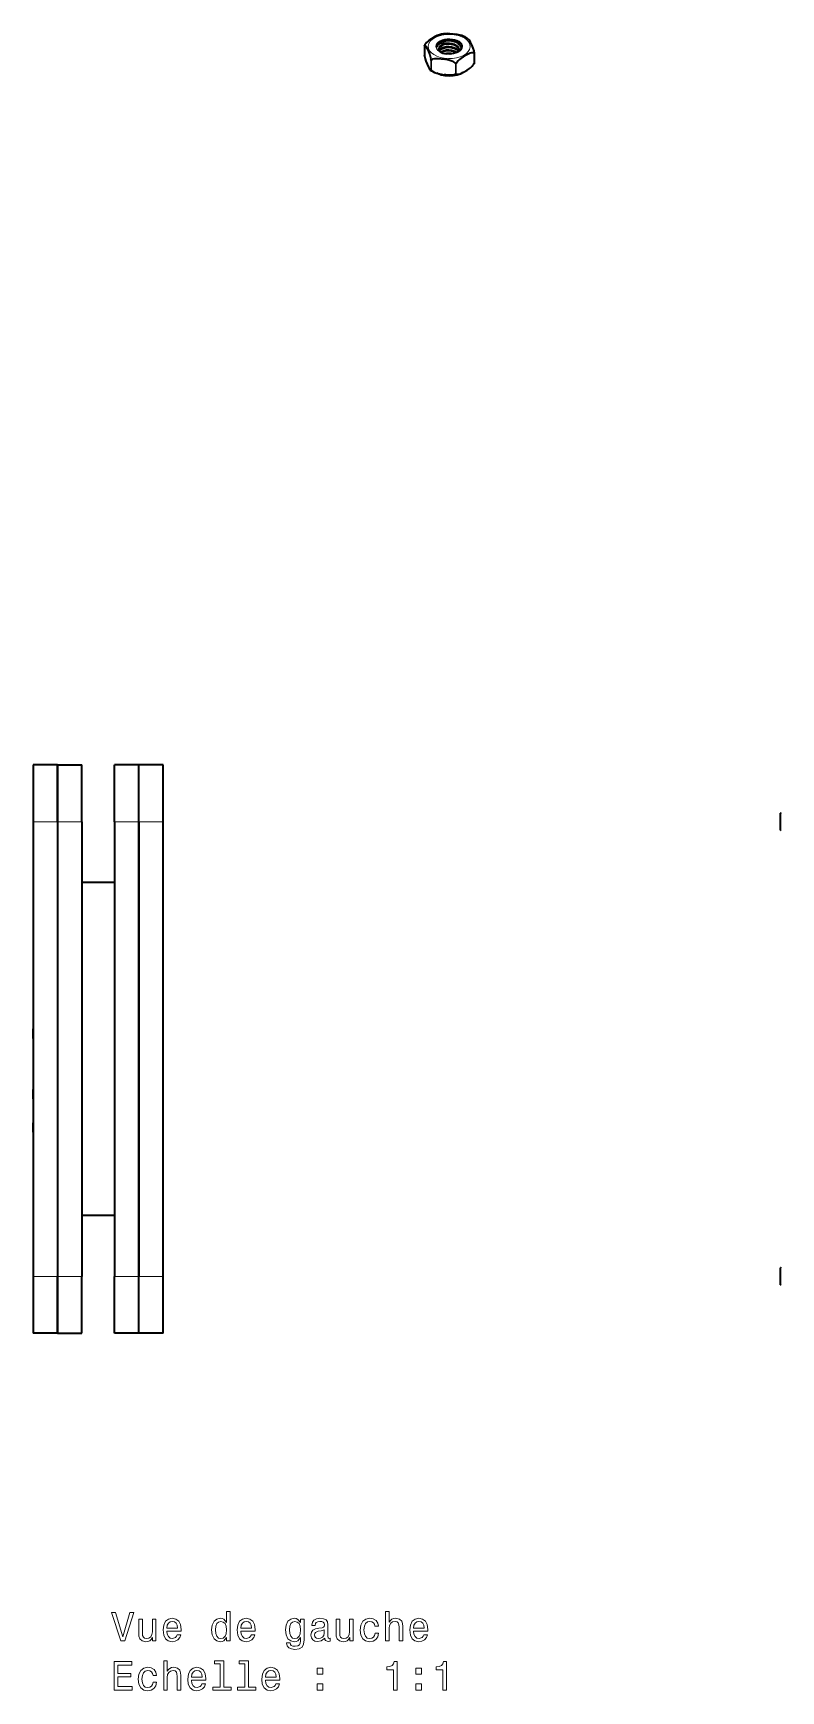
# Model space of a CAD drawing. Extents: x 327 to 941, y 153 to 765.
# Drawn here: x 726.2 to 818.2, y 341.5 to 545.6 of the extents above; entities that cross this region are included whole.
import ezdxf

# ---------------------------------------------------------------- set-up
doc = ezdxf.new("R2010")
doc.units = 0

msp = doc.modelspace()

# ---------------------------------------------------------------- linework, layer by layer
at = {"color": 7, "lineweight": 35, "ltscale": 0.002631}
for p, q in [((774.39, 544.19), (774.34, 544.1)), ((780.45, 541.93), (780.4, 541.83))]:
    msp.add_line(p, q, dxfattribs=at)
at = {"color": 7, "lineweight": 35, "ltscale": 0.000131474}
msp.add_line((774.34, 544.09), (774.34, 544.1), dxfattribs=at)
at = {"color": 7, "lineweight": 35, "ltscale": 0.000325739}
msp.add_line((774.34, 544.09), (774.34, 544.08), dxfattribs=at)
at = {"color": 7, "lineweight": 13, "ltscale": 0.03195}
for p, q in [((774.34, 544.09), (774.34, 542.82)), ((780.42, 543.15), (780.42, 541.88)), ((775.13, 542.39), (775.13, 541.11)), ((775.21, 542.35), (775.21, 541.07)), ((778.16, 541.89), (778.16, 540.61))]:
    msp.add_line(p, q, dxfattribs=at)
at = {"color": 7, "lineweight": 35, "ltscale": 0.030574}
for p, q in [((774.34, 544.08), (774.34, 542.86)), ((780.45, 543.17), (780.45, 541.94))]:
    msp.add_line(p, q, dxfattribs=at)
at = {"color": 7, "lineweight": 35, "ltscale": 0.001105}
msp.add_line((775.9, 543.98), (775.9, 543.94), dxfattribs=at)
at = {"color": 7, "lineweight": 35, "ltscale": 0.000209496}
msp.add_line((778.28, 544.04), (778.27, 544.04), dxfattribs=at)
at = {"color": 7, "lineweight": 35, "ltscale": 0.000210776}
msp.add_line((778.28, 543.63), (778.27, 543.63), dxfattribs=at)
at = {"color": 7, "lineweight": 35, "ltscale": 0.000209951}
msp.add_line((778.28, 543.22), (778.27, 543.23), dxfattribs=at)
at = {"color": 7, "lineweight": 13, "ltscale": 0.000219223}
for p, q in [((778.3, 544.17), (778.29, 544.17)), ((778.3, 543.76), (778.29, 543.77)), ((778.3, 543.35), (778.29, 543.36))]:
    msp.add_line(p, q, dxfattribs=at)
at = {"color": 7, "lineweight": 35, "ltscale": 0.001064}
msp.add_line((780.45, 543.17), (780.45, 543.21), dxfattribs=at)
at = {"color": 7, "lineweight": 35, "ltscale": 0.001065}
msp.add_line((774.34, 542.82), (774.34, 542.86), dxfattribs=at)
at = {"color": 7, "lineweight": 13, "ltscale": 0.031952}
msp.add_line((778.26, 541.9), (778.26, 540.63), dxfattribs=at)
at = {"color": 7, "lineweight": 35, "ltscale": 0.001227}
msp.add_line((780.4, 541.83), (780.42, 541.88), dxfattribs=at)
at = {"color": 7, "lineweight": 35, "ltscale": 0.000327211}
msp.add_line((780.45, 541.94), (780.45, 541.93), dxfattribs=at)
at = {"color": 7, "lineweight": 35, "ltscale": 0.000132048}
msp.add_line((780.45, 541.93), (780.45, 541.93), dxfattribs=at)
at = {"color": 7, "lineweight": 35, "ltscale": 0.175}
for p, q in [((726.18, 455.5), (726.18, 448.5)), ((729.18, 448.5), (729.18, 455.5)), ((729.18, 455.5), (729.18, 448.5)), ((732.18, 448.5), (732.18, 455.5)), ((736.18, 448.5), (736.18, 455.5)), ((739.18, 448.5), (739.18, 455.5)), ((739.18, 448.5), (739.18, 455.5)), ((742.18, 448.5), (742.18, 455.5)), ((726.18, 392.5), (726.18, 385.5)), ((729.18, 385.5), (729.18, 392.5)), ((729.18, 392.5), (729.18, 385.5)), ((732.18, 385.5), (732.18, 392.5)), ((736.18, 385.5), (736.18, 392.5)), ((739.18, 385.5), (739.18, 392.5)), ((739.18, 385.5), (739.18, 392.5)), ((742.18, 385.5), (742.18, 392.5))]:
    msp.add_line(p, q, dxfattribs=at)
at = {"color": 7, "lineweight": 35, "ltscale": 0.075}
for p, q in [((729.18, 455.5), (726.18, 455.5)), ((729.18, 455.5), (732.18, 455.5)), ((739.18, 455.5), (736.18, 455.5)), ((742.18, 455.5), (739.18, 455.5)), ((729.18, 385.5), (726.18, 385.5)), ((729.18, 385.5), (732.18, 385.5)), ((739.18, 385.5), (736.18, 385.5)), ((742.18, 385.5), (739.18, 385.5))]:
    msp.add_line(p, q, dxfattribs=at)
at = {"color": 7, "lineweight": 35, "ltscale": 0.038561}
for p, q in [((818.18, 448), (818.18, 449.54)), ((818.18, 392), (818.18, 393.54))]:
    msp.add_line(p, q, dxfattribs=at)
at = {"color": 7, "lineweight": 35}
for p, q in [((726.18, 448.5), (726.18, 392.5)), ((729.18, 448.5), (729.18, 392.5)), ((729.18, 448.5), (729.18, 392.5)), ((732.18, 448.5), (732.18, 392.5)), ((736.18, 448.5), (736.18, 392.5)), ((739.18, 392.5), (739.18, 448.5)), ((739.18, 448.5), (739.18, 392.5)), ((742.18, 392.5), (742.18, 448.5))]:
    msp.add_line(p, q, dxfattribs=at)
at = {"color": 7, "lineweight": 13, "ltscale": 0.075}
for p, q in [((729.18, 448.5), (726.18, 448.5)), ((729.18, 448.5), (732.18, 448.5)), ((739.18, 448.5), (736.18, 448.5)), ((742.18, 448.5), (739.18, 448.5)), ((729.18, 392.5), (726.18, 392.5)), ((729.18, 392.5), (732.18, 392.5)), ((739.18, 392.5), (736.18, 392.5)), ((742.18, 392.5), (739.18, 392.5))]:
    msp.add_line(p, q, dxfattribs=at)
at = {"color": 7, "lineweight": 35, "ltscale": 0.013569}
for p, q in [((818.18, 447.46), (818.18, 448)), ((818.18, 391.46), (818.18, 392))]:
    msp.add_line(p, q, dxfattribs=at)
at = {"color": 7, "lineweight": 35, "ltscale": 0.1}
for p, q in [((736.18, 441), (732.18, 441)), ((736.18, 400), (732.18, 400))]:
    msp.add_line(p, q, dxfattribs=at)
at = {"color": 7, "lineweight": 35, "ltscale": 0.029385}
for p, q in [((726.18, 421.8), (726.18, 422.98)), ((726.18, 414.36), (726.18, 415.54)), ((726.18, 410.26), (726.18, 411.43))]:
    msp.add_line(p, q, dxfattribs=at)
at = {"color": 7, "lineweight": 35}
for points in [[(776.19, 545.44), (775.92, 545.34), (775.65, 545.2), (775.21, 544.95), (774.92, 544.76), (774.78, 544.65), (774.58, 544.46), (774.49, 544.36), (774.39, 544.19)], [(777.15, 545.58), (777.46, 545.58), (777.84, 545.54), (778.04, 545.51)], [(779.2, 545.23), (778.94, 545.33), (778.75, 545.38), (778.38, 545.46), (778.04, 545.51)], [(774.34, 544.1), (774.36, 544.12), (774.38, 544.13), (774.39, 544.13), (774.42, 544.11), (774.45, 544.08), (774.52, 543.99), (774.67, 543.71), (774.83, 543.37), (774.98, 542.97), (775.09, 542.62), (775.13, 542.39)], [(775.91, 544.03), (776, 544.2), (776.15, 544.36), (776.33, 544.48)], [(777.11, 544.29), (776.75, 544.23), (776.48, 544.13), (776.28, 544), (776.16, 543.87), (776.11, 543.72), (776.12, 543.57), (776.21, 543.42), (776.37, 543.28)], [(776.2, 543.44), (776.28, 543.57), (776.43, 543.69), (776.68, 543.8), (776.99, 543.87), (777.37, 543.89), (777.76, 543.84), (778.07, 543.74), (778.27, 543.63)], [(778.46, 544.38), (778.18, 544.52), (777.86, 544.62), (777.5, 544.67), (777.15, 544.68), (776.93, 544.66), (776.71, 544.62), (776.51, 544.56), (776.33, 544.48)], [(776.41, 543.26), (776.61, 543.37), (776.91, 543.45), (777.29, 543.48), (777.68, 543.45), (778, 543.36), (778.27, 543.23)], [(778.07, 544.15), (777.66, 544.25), (777.25, 544.27), (777.01, 544.26), (776.78, 544.22), (776.5, 544.14)], [(778.06, 543.74), (777.68, 543.84), (777.29, 543.87), (776.99, 543.85), (776.7, 543.8), (776.57, 543.76)], [(778.06, 543.33), (777.68, 543.43), (777.29, 543.46), (776.99, 543.44), (776.7, 543.39), (776.57, 543.35)], [(778.51, 543.33), (778.22, 543.2), (777.87, 543.11), (777.45, 543.06), (777.02, 543.09)], [(778.27, 544.04), (778.03, 544.17), (777.7, 544.26), (777.29, 544.3), (777.11, 544.29)], [(778.61, 544.32), (778.34, 544.52), (778.25, 544.57), (778.23, 544.6), (778.29, 544.59), (778.46, 544.52), (778.62, 544.41), (778.75, 544.29)], [(780.42, 543.15), (780.37, 543.19), (780.3, 543.22), (780.21, 543.22), (780.12, 543.21), (779.95, 543.15), (779.81, 543.1), (779.54, 542.96), (779.1, 542.71), (778.81, 542.51), (778.67, 542.4), (778.47, 542.22), (778.31, 542.01), (778.26, 541.9)], [(778.6, 543.4), (778.61, 543.58), (778.56, 543.75), (778.44, 543.91), (778.28, 544.04)], [(778.61, 544.32), (778.75, 544.15), (778.83, 543.97), (778.84, 543.78), (778.77, 543.61), (778.63, 543.44), (778.46, 543.3)], [(779.73, 544.94), (779.76, 544.91), (779.83, 544.81), (779.98, 544.53), (780.14, 544.19), (780.3, 543.79), (780.4, 543.44), (780.45, 543.21)], [(780.42, 543.15), (780.43, 543.14), (780.44, 543.14), (780.45, 543.14), (780.45, 543.17)], [(774.34, 542.82), (774.42, 542.46), (774.52, 542.17), (774.67, 541.8), (774.83, 541.46), (774.93, 541.26), (775.04, 541.11), (775.06, 541.09)], [(775.06, 541.09), (775.09, 541.07), (775.11, 541.08), (775.12, 541.08), (775.13, 541.11)], [(775.21, 542.35), (775.16, 542.32), (775.13, 542.39)], [(775.21, 541.07), (775.15, 541.13), (775.13, 541.11)], [(775.21, 542.35), (775.27, 542.4), (775.38, 542.46), (775.61, 542.51), (775.85, 542.52), (776.04, 542.51), (776.41, 542.48), (776.75, 542.43)], [(778.16, 541.89), (778.09, 541.97), (777.99, 542.05), (777.87, 542.12), (777.7, 542.2), (777.33, 542.31), (776.95, 542.39), (776.75, 542.43)], [(778.26, 541.9), (778.24, 541.87), (778.19, 541.85), (778.16, 541.89)], [(778.6, 540.59), (778.87, 540.68), (779.14, 540.82), (779.58, 541.07), (779.87, 541.27), (780.01, 541.38), (780.2, 541.56), (780.3, 541.67), (780.4, 541.83)], [(780.42, 541.88), (780.45, 541.94), (780.45, 541.95), (780.45, 541.94)], [(775.21, 541.07), (775.27, 540.99), (775.38, 540.91), (775.59, 540.79)], [(775.59, 540.79), (775.85, 540.7), (776.04, 540.65), (776.41, 540.57), (776.75, 540.51)], [(779.07, 540.78), (778.75, 540.6), (778.37, 540.46), (777.89, 540.36), (777.39, 540.33), (776.88, 540.36), (776.4, 540.47), (776.03, 540.61), (775.86, 540.69)], [(777.64, 540.44), (777.33, 540.45), (776.95, 540.48), (776.75, 540.51)], [(778.16, 540.61), (778.09, 540.55), (777.99, 540.5), (777.87, 540.47), (777.64, 540.44)], [(778.26, 540.63), (778.23, 540.65), (778.18, 540.63), (778.16, 540.61)], [(778.26, 540.63), (778.31, 540.59), (778.38, 540.56), (778.47, 540.56), (778.6, 540.59)]]:
    msp.add_lwpolyline(points, dxfattribs=at)
at = {"color": 7, "lineweight": 13}
for points in [[(775.9, 543.94), (775.94, 544.02), (776, 544.1), (776.09, 544.19), (776.21, 544.26), (776.48, 544.36), (776.79, 544.41), (777.12, 544.41)], [(775.91, 544.03), (775.97, 544.11), (776.06, 544.19), (776.18, 544.27), (776.32, 544.34), (776.63, 544.42), (776.97, 544.44), (777.12, 544.44)], [(776.37, 543.28), (776.19, 543.44), (776.1, 543.61), (776.08, 543.7), (776.08, 543.79), (776.1, 543.88), (776.14, 543.96), (776.28, 544.12), (776.51, 544.26), (776.8, 544.36), (777.12, 544.41)], [(778.29, 543.77), (778.01, 543.91), (777.69, 544), (777.35, 544.03), (777.02, 544.02), (776.69, 543.95), (776.53, 543.89), (776.39, 543.81), (776.29, 543.73), (776.22, 543.65), (776.14, 543.52)], [(778.29, 543.36), (778.01, 543.5), (777.69, 543.59), (777.35, 543.63), (777.01, 543.61), (776.74, 543.55), (776.5, 543.46), (776.3, 543.33)], [(778.29, 544.17), (778.04, 544.31), (777.75, 544.39), (777.44, 544.44), (777.12, 544.44)], [(778.64, 543.44), (778.67, 543.6), (778.64, 543.76), (778.57, 543.91), (778.46, 544.05), (778.3, 544.17)], [(778.75, 544.29), (778.83, 544.13), (778.87, 543.97), (778.86, 543.82), (778.83, 543.7), (778.76, 543.59), (778.68, 543.48), (778.46, 543.3)]]:
    msp.add_lwpolyline(points, dxfattribs=at)
for points in [[(749.97, 348.01), (749.97, 347.6), (750.42, 347.6), (750.42, 351.22), (749.98, 351.22), (749.98, 349.89), (749.64, 350.27), (749.43, 350.36), (749.2, 350.4), (748.77, 350.3), (748.44, 350.02), (748.22, 349.56), (748.14, 348.95), (748.22, 348.34), (748.44, 347.88), (748.77, 347.6), (749.2, 347.5), (749.43, 347.54), (749.65, 347.63)], [(769.56, 347.6), (770.01, 347.6), (770.01, 349.16), (770.05, 349.52), (770.2, 349.78), (770.42, 349.94), (770.73, 350), (770.97, 349.95), (771.12, 349.82), (771.2, 349.59), (771.22, 349.29), (771.22, 347.6), (771.67, 347.6), (771.67, 349.38), (771.65, 349.73), (771.55, 350.03), (771.26, 350.3), (770.79, 350.4), (770.54, 350.36), (770.32, 350.27), (770.14, 350.12), (770.01, 349.91), (770.01, 351.22), (769.56, 351.22)], [(738.09, 351.1), (737.21, 348.12), (736.31, 351.1), (735.83, 351.1), (736.96, 347.6), (737.46, 347.6), (738.57, 351.1)], [(741.29, 350.3), (740.85, 350.3), (740.85, 348.74), (740.8, 348.38), (740.65, 348.12), (740.42, 347.95), (740.12, 347.9), (739.89, 347.94), (739.74, 348.07), (739.65, 348.27), (739.63, 348.56), (739.63, 350.3), (739.19, 350.3), (739.19, 348.52), (739.2, 348.17), (739.3, 347.87), (739.59, 347.6), (740.06, 347.5), (740.31, 347.54), (740.53, 347.63), (740.72, 347.78), (740.87, 348.01), (740.87, 347.6), (741.29, 347.6)], [(742.63, 348.82), (744.4, 348.82), (744.41, 349.03), (744.33, 349.61), (744.1, 350.04), (743.75, 350.3), (743.28, 350.4), (742.82, 350.3), (742.47, 350.02), (742.24, 349.56), (742.16, 348.95), (742.24, 348.33), (742.47, 347.88), (742.81, 347.6), (743.27, 347.5), (743.66, 347.57), (743.98, 347.74), (744.22, 348.01), (744.36, 348.37), (743.92, 348.37), (743.83, 348.17), (743.7, 348.02), (743.32, 347.9), (743.03, 347.95), (742.82, 348.13), (742.68, 348.42), (742.63, 348.81)], [(742.63, 349.19), (742.68, 349.54), (742.82, 349.8), (743.02, 349.96), (743.3, 350.01), (743.56, 349.96), (743.77, 349.8), (743.9, 349.54), (743.94, 349.19)], [(749.27, 350), (749.57, 349.93), (749.79, 349.73), (749.92, 349.41), (749.97, 348.95), (749.92, 348.49), (749.79, 348.17), (749.57, 347.96), (749.27, 347.9), (749, 347.96), (748.78, 348.17), (748.64, 348.5), (748.6, 348.95), (748.64, 349.4), (748.78, 349.73), (749, 349.93)], [(751.73, 348.82), (753.51, 348.82), (753.51, 349.03), (753.43, 349.61), (753.21, 350.04), (752.86, 350.3), (752.39, 350.4), (751.93, 350.3), (751.58, 350.02), (751.35, 349.56), (751.27, 348.95), (751.35, 348.33), (751.57, 347.88), (751.92, 347.6), (752.38, 347.5), (752.77, 347.57), (753.09, 347.74), (753.33, 348.01), (753.46, 348.37), (753.03, 348.37), (752.93, 348.17), (752.8, 348.02), (752.43, 347.9), (752.14, 347.95), (751.93, 348.13), (751.78, 348.42), (751.73, 348.81)], [(751.73, 349.19), (751.79, 349.54), (751.93, 349.8), (752.13, 349.96), (752.41, 350.01), (752.67, 349.96), (752.88, 349.8), (753.01, 349.54), (753.05, 349.19)], [(759.53, 347.72), (759.53, 350.3), (759.1, 350.3), (759.1, 349.87), (758.75, 350.26), (758.54, 350.36), (758.31, 350.4), (757.88, 350.3), (757.54, 350.02), (757.33, 349.56), (757.25, 348.95), (757.33, 348.34), (757.54, 347.88), (757.88, 347.6), (758.31, 347.5), (758.55, 347.54), (758.75, 347.63), (759.1, 348.01), (759.1, 347.63), (759.06, 347.32), (758.95, 347.11), (758.74, 346.98), (758.42, 346.94), (758.14, 346.97), (757.95, 347.04), (757.83, 347.17), (757.8, 347.35), (757.37, 347.35), (757.37, 347.33), (757.43, 347.01), (757.64, 346.76), (757.96, 346.61), (758.4, 346.55), (758.92, 346.63), (759.27, 346.84), (759.47, 347.21)], [(757.71, 348.95), (757.76, 349.4), (757.89, 349.73), (758.1, 349.93), (758.39, 350), (758.68, 349.93), (758.91, 349.73), (759.04, 349.4), (759.09, 348.95), (759.04, 348.49), (758.91, 348.17), (758.68, 347.96), (758.39, 347.9), (758.1, 347.96), (757.89, 348.17), (757.76, 348.5)], [(762.06, 347.95), (762.06, 347.93), (762.09, 347.76), (762.16, 347.64), (762.48, 347.55), (762.73, 347.59), (762.73, 347.93), (762.62, 347.91), (762.48, 347.98), (762.46, 348.18), (762.46, 349.58), (762.4, 349.94), (762.22, 350.19), (761.91, 350.34), (761.48, 350.4), (761.05, 350.34), (760.74, 350.17), (760.55, 349.9), (760.48, 349.55), (760.48, 349.52), (760.88, 349.52), (760.91, 349.73), (761.02, 349.88), (761.21, 349.97), (761.46, 350.01), (761.71, 349.98), (761.89, 349.91), (761.99, 349.77), (762.03, 349.59), (762.01, 349.38), (761.93, 349.28), (761.73, 349.23), (761.35, 349.18), (760.91, 349.09), (760.61, 348.93), (760.42, 348.68), (760.37, 348.31), (760.42, 347.97), (760.58, 347.73), (760.83, 347.57), (761.18, 347.52), (761.64, 347.62)], [(765.58, 350.3), (765.13, 350.3), (765.13, 348.74), (765.08, 348.38), (764.94, 348.12), (764.71, 347.95), (764.41, 347.9), (764.18, 347.94), (764.02, 348.07), (763.94, 348.27), (763.92, 348.56), (763.92, 350.3), (763.48, 350.3), (763.48, 348.52), (763.49, 348.17), (763.59, 347.87), (763.88, 347.6), (764.35, 347.5), (764.6, 347.54), (764.82, 347.63), (765, 347.78), (765.15, 348.01), (765.15, 347.6), (765.58, 347.6)], [(768.25, 349.41), (768.69, 349.41), (768.6, 349.81), (768.38, 350.13), (768.04, 350.32), (767.61, 350.4), (767.12, 350.3), (766.75, 350.02), (766.52, 349.56), (766.44, 348.94), (766.52, 348.33), (766.74, 347.88), (767.1, 347.6), (767.59, 347.5), (768.02, 347.58), (768.36, 347.79), (768.59, 348.12), (768.69, 348.56), (768.27, 348.56), (768.2, 348.28), (768.05, 348.07), (767.85, 347.94), (767.61, 347.9), (767.3, 347.96), (767.08, 348.17), (766.94, 348.49), (766.89, 348.96), (766.94, 349.41), (767.08, 349.74), (767.31, 349.94), (767.61, 350.01), (767.87, 349.97), (768.06, 349.85), (768.2, 349.66)], [(772.99, 348.82), (774.76, 348.82), (774.77, 349.03), (774.69, 349.61), (774.46, 350.04), (774.11, 350.3), (773.64, 350.4), (773.18, 350.3), (772.83, 350.02), (772.6, 349.56), (772.52, 348.95), (772.6, 348.33), (772.83, 347.88), (773.17, 347.6), (773.63, 347.5), (774.02, 347.57), (774.34, 347.74), (774.58, 348.01), (774.72, 348.37), (774.28, 348.37), (774.19, 348.17), (774.06, 348.02), (773.68, 347.9), (773.4, 347.95), (773.18, 348.13), (773.04, 348.42), (772.99, 348.81)], [(772.99, 349.19), (773.04, 349.54), (773.18, 349.8), (773.39, 349.96), (773.66, 350.01), (773.92, 349.96), (774.13, 349.8), (774.26, 349.54), (774.3, 349.19)], [(762.01, 348.54), (761.95, 348.28), (761.79, 348.08), (761.55, 347.95), (761.25, 347.9), (761.06, 347.93), (760.92, 348.01), (760.84, 348.15), (760.81, 348.35), (760.83, 348.52), (760.91, 348.65), (761.24, 348.79), (761.64, 348.85), (762.01, 348.97)], [(742.24, 341.55), (742.68, 341.55), (742.68, 343.11), (742.73, 343.47), (742.87, 343.73), (743.1, 343.89), (743.4, 343.96), (743.65, 343.9), (743.8, 343.77), (743.87, 343.54), (743.9, 343.24), (743.9, 341.55), (744.34, 341.55), (744.34, 343.33), (744.32, 343.69), (744.23, 343.99), (743.93, 344.26), (743.47, 344.35), (743.22, 344.32), (743, 344.22), (742.82, 344.07), (742.68, 343.86), (742.68, 345.17), (742.24, 345.17)], [(749.19, 344.8), (749.19, 341.92), (748.28, 341.92), (748.28, 341.55), (750.54, 341.55), (750.54, 341.92), (749.64, 341.92), (749.64, 345.17), (748.5, 345.17), (748.5, 344.8)], [(752.23, 344.8), (752.23, 341.92), (751.32, 341.92), (751.32, 341.55), (753.58, 341.55), (753.58, 341.92), (752.67, 341.92), (752.67, 345.17), (751.53, 345.17), (751.53, 344.8)], [(770.52, 341.55), (770.97, 341.55), (770.97, 345.07), (770.63, 345.07), (770.54, 344.77), (770.36, 344.56), (770.08, 344.44), (769.7, 344.4), (769.7, 344.04), (770.52, 344.04)], [(776.59, 341.55), (777.05, 341.55), (777.05, 345.07), (776.7, 345.07), (776.61, 344.77), (776.43, 344.56), (776.15, 344.44), (775.77, 344.4), (775.77, 344.04), (776.59, 344.04)], [(736.15, 341.55), (738.37, 341.55), (738.37, 341.97), (736.61, 341.97), (736.61, 343.16), (738.18, 343.16), (738.18, 343.58), (736.61, 343.58), (736.61, 344.63), (738.33, 344.63), (738.33, 345.05), (736.15, 345.05)], [(740.93, 343.36), (741.37, 343.36), (741.27, 343.76), (741.06, 344.08), (740.72, 344.28), (740.28, 344.35), (739.8, 344.25), (739.43, 343.97), (739.2, 343.51), (739.12, 342.9), (739.19, 342.29), (739.42, 341.83), (739.78, 341.55), (740.27, 341.45), (740.7, 341.53), (741.04, 341.74), (741.27, 342.07), (741.37, 342.52), (740.95, 342.52), (740.87, 342.24), (740.73, 342.02), (740.53, 341.89), (740.28, 341.85), (739.97, 341.92), (739.75, 342.12), (739.62, 342.45), (739.57, 342.91), (739.62, 343.36), (739.76, 343.69), (739.98, 343.89), (740.28, 343.97), (740.54, 343.92), (740.74, 343.8), (740.87, 343.61)], [(745.66, 342.77), (747.44, 342.77), (747.44, 342.98), (747.36, 343.56), (747.14, 344), (746.79, 344.26), (746.32, 344.35), (745.86, 344.25), (745.51, 343.97), (745.28, 343.51), (745.2, 342.91), (745.27, 342.29), (745.5, 341.83), (745.85, 341.55), (746.3, 341.45), (746.7, 341.52), (747.02, 341.69), (747.26, 341.96), (747.39, 342.33), (746.95, 342.33), (746.86, 342.12), (746.73, 341.97), (746.36, 341.85), (746.07, 341.91), (745.85, 342.08), (745.71, 342.37), (745.66, 342.76)], [(745.66, 343.15), (745.72, 343.5), (745.85, 343.75), (746.06, 343.91), (746.33, 343.97), (746.6, 343.91), (746.81, 343.75), (746.93, 343.5), (746.98, 343.15)], [(754.77, 342.77), (756.55, 342.77), (756.55, 342.98), (756.47, 343.56), (756.25, 344), (755.9, 344.26), (755.43, 344.35), (754.97, 344.25), (754.61, 343.97), (754.39, 343.51), (754.31, 342.91), (754.38, 342.29), (754.61, 341.83), (754.96, 341.55), (755.41, 341.45), (755.8, 341.52), (756.13, 341.69), (756.36, 341.96), (756.5, 342.33), (756.06, 342.33), (755.97, 342.12), (755.84, 341.97), (755.47, 341.85), (755.18, 341.91), (754.96, 342.08), (754.82, 342.37), (754.77, 342.76)], [(754.77, 343.15), (754.83, 343.5), (754.96, 343.75), (755.17, 343.91), (755.44, 343.97), (755.71, 343.91), (755.92, 343.75), (756.04, 343.5), (756.09, 343.15)], [(761.15, 343.51), (761.85, 343.51), (761.85, 344.26), (761.15, 344.26)], [(773.29, 343.51), (773.99, 343.51), (773.99, 344.26), (773.29, 344.26)], [(761.15, 341.55), (761.85, 341.55), (761.85, 342.3), (761.15, 342.3)], [(773.29, 341.55), (773.99, 341.55), (773.99, 342.3), (773.29, 342.3)]]:
    msp.add_lwpolyline(points, close=True, dxfattribs=at)
at = {"color": 7, "lineweight": 35}
for centre, radius, start, end in [((777.37, 540.82), 4.77, 92.6294, 104.3111), ((777.97, 542.4), 3.09, 55.2768, 66.4614), ((776.34, 543.92), 0.446, 165.2464, 177.4304), ((777.84, 542.91), 0.838, 32.4849, 58.5826), ((776.82, 543.63), 3.09, 235.2768, 246.4614), ((777.28, 540.89), 2.19, 84.256, 93.1166), ((777.42, 545.2), 4.77, 272.6294, 284.3111), ((818.26, 449.54), 0.08, 135.0045, 179.9955), ((818.26, 447.46), 0.08, 180.0045, 224.9955), ((818.26, 393.54), 0.08, 135.0045, 179.9955), ((818.26, 391.46), 0.08, 180.0045, 224.9955)]:
    msp.add_arc(centre, radius, start, end, dxfattribs=at)
at = {"color": 7, "lineweight": 13}
for centre, radius, start, end in [((777.29, 541.1), 2.12, 72.2548, 105.0135), ((777.84, 543.02), 0.871, 28.962, 58.4236), ((777.68, 542.41), 1.12, 50.0182, 56.6951)]:
    msp.add_arc(centre, radius, start, end, dxfattribs=at)
for centre, major_axis, ratio, start_param, end_param in [((777.39, 543.99), (-2.58, 0), 0.57735, 4.474188368183841, 10.75737367536343), ((777.39, 543.99), (-1.64, 0), 0.57735, 4.474188368183841, 10.75737367536343), ((777.39, 543.97), (-1.57, 0), 0.57735, 2.355993, 7.068656), ((777.11, 544.39), (0.0078, -0.0997), 0.212246, 6.188932, 8.284519), ((777.11, 544.39), (0.0074, -0.0997), 0.169249, 6.189732, 8.021776), ((777.11, 544.39), (-0.007, -0.0997), 0.143694, 1.761233, 2.027864), ((778.33, 544.13), (-0.054, -0.0842), 0.539227, 4.476165, 6.284317), ((778.33, 543.72), (-0.054, -0.0842), 0.539227, 4.476165, 6.283189), ((778.33, 543.31), (-0.054, -0.0842), 0.539227, 4.476165, 6.283189), ((777.39, 541.71), (-2.24, 0), 0.57735, 1.02061, 1.958572)]:
    msp.add_ellipse(centre, major_axis=major_axis, ratio=ratio, start_param=start_param, end_param=end_param, dxfattribs=at)
at = {"color": 7, "lineweight": 35}
for centre, major_axis, ratio, start_param, end_param in [((777.39, 543.91), (-1.5, 0), 0.57735, 5.419258, 6.204612), ((777.37, 543.92), (1.53, -0.02), 0.561888, 3.925322, 4.485305), ((777.39, 543.91), (1.5, 0), 0.577346, 1.332647, 2.277766), ((777.39, 543.91), (1.5, 0), 0.57735, 0.449605, 1.332595), ((777.27, 543.72), (1.62, -0.01), 0.595633, 0.29265, 0.756844)]:
    msp.add_ellipse(centre, major_axis=major_axis, ratio=ratio, start_param=start_param, end_param=end_param, dxfattribs=at)

doc.saveas('drawing.dxf')
